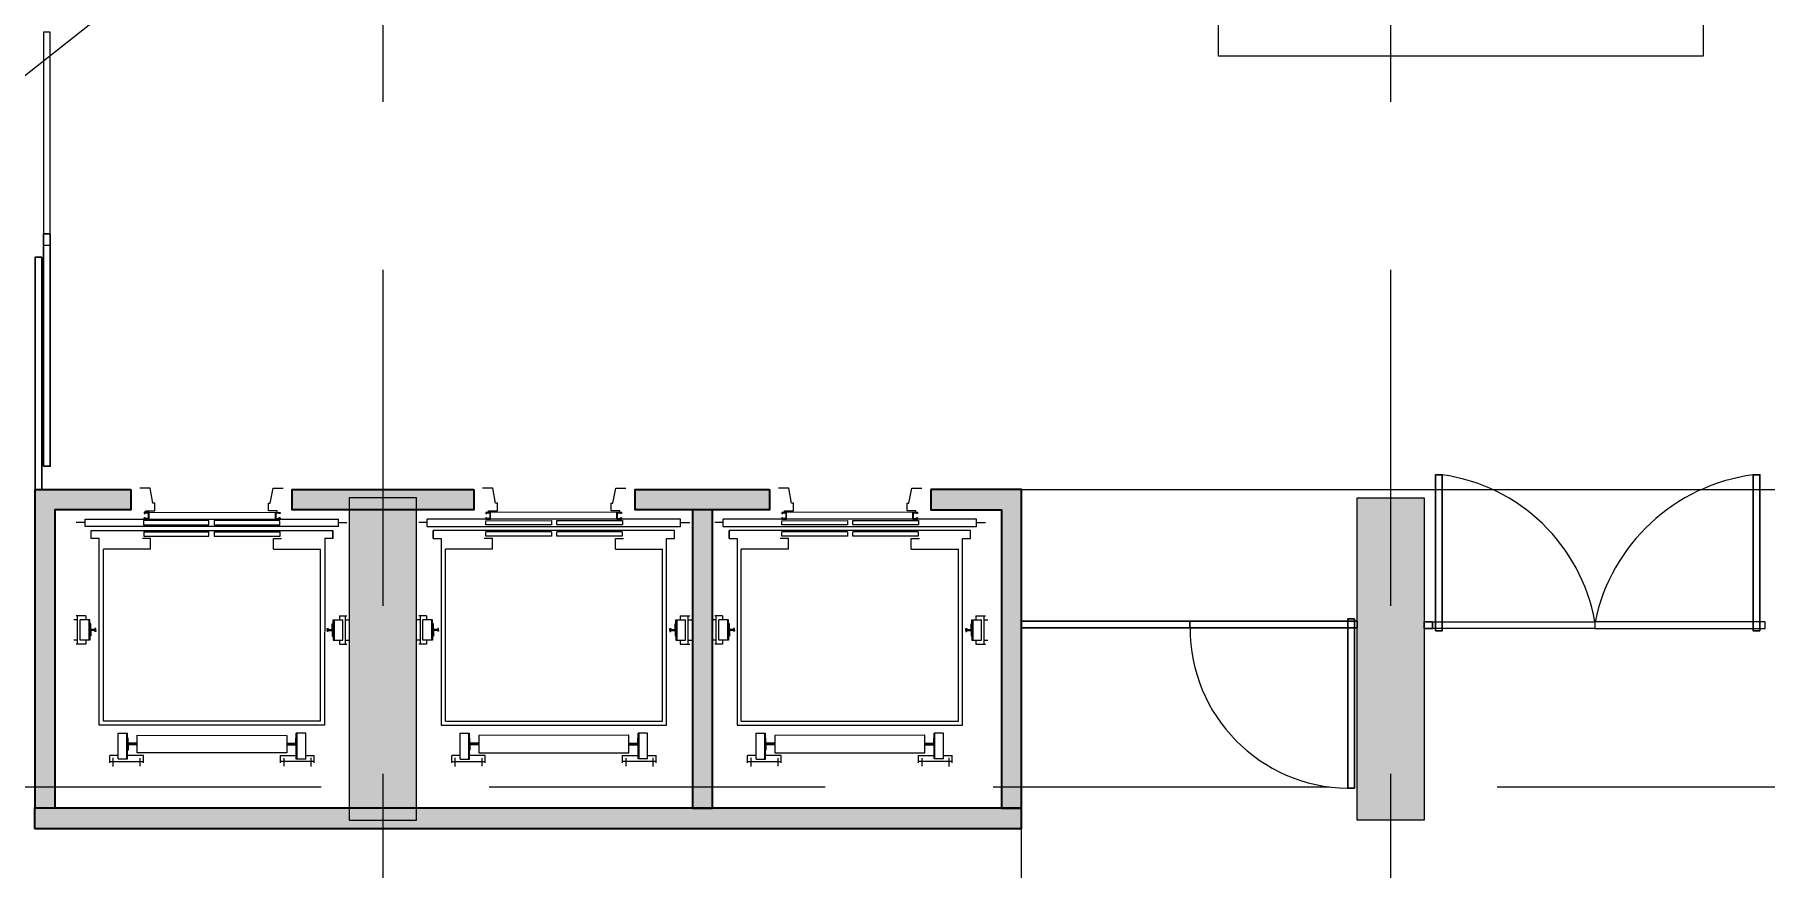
# Model space of a CAD drawing. Header units: millimetres. Extents: x -967 to 876, y -355 to 681.
# Drawn here: x -39.5 to -26.62, y -229.18 to -222.98 of the extents above; entities that cross this region are included whole.
import ezdxf
from ezdxf import colors
from ezdxf.entities.mleader import LeaderData, LeaderLine
from ezdxf.math import Vec2, Vec3

# ---------------------------------------------------------------- set-up
doc = ezdxf.new("R2010")
doc.units = ezdxf.units.MM
doc.linetypes.add('LÍNEAS_OCULTASX2', pattern=[0.75, 0.5, -0.25])
for name, color, linetype in [('0-amob', 8, 'Continuous'), ('1amobla', 253, 'Continuous'), ('AMOBLAMIENTO', 8, 'Continuous'), ('ASCENSOR', 8, 'Continuous'), ('GG_MEZANINE', 8, 'Continuous'), ('GG_PISO 1', 251, 'Continuous'), ('JCA_HATCH 254', 252, 'Continuous'), ('MARCO', 4, 'Continuous')]:
    doc.layers.add(name, color=color, linetype=linetype)
doc.layers.add('Muro', color=9, linetype='Continuous', lineweight=40)
doc.layers.add('Vidrio', color=8, linetype='Continuous', lineweight=30)
doc.styles.get("Standard").update_dxf_attribs({"font": 'arial.ttf'})

# ---------------------------------------------------------------- blocks, each defined once
blk = doc.blocks.new('MARCOE-102')
for p, q in [((0, 0), (0, -2.5)), ((0, 0), (1.75, 0)), ((1.75, 0), (1.75, -0.45)), ((0, -2.5), (1.75, -2.5)), ((0.175, -0.175), (1.575, -0.175)), ((0.175, -0.175), (0.175, -2.325)), ((0.175, -2.325), (1.575, -2.325)), ((1.375, -0.45), (1.375, -0.275)), ((1.375, -0.275), (1.575, -0.275)), ((1.75, -0.45), (1.375, -0.45)), ((1.375, -2.05), (1.375, -2.225)), ((1.75, -2.05), (1.375, -2.05)), ((1.375, -2.225), (1.575, -2.225)), ((1.575, -0.275), (1.575, -0.175)), ((1.575, -2.325), (1.575, -2.225)), ((1.75, -2.5), (1.75, -2.05))]:
    blk.add_line(p, q)
at = {"layer": 'MARCO'}
blk.add_lwpolyline([(0, 0), (0, -2.5), (1.75, -2.5), (1.75, -2.05), (1.375, -2.05), (1.375, -2.225), (1.575, -2.225), (1.575, -2.325), (0.175, -2.325), (0.175, -0.175), (1.575, -0.175), (1.575, -0.275), (1.375, -0.275), (1.375, -0.45), (1.75, -0.45), (1.75, 0), (0, 0)], dxfattribs=at)
blk = doc.blocks.new('ASCENSOR')
at = {"layer": '0-amob'}
for p, q in [((-1.747, -0.512), (-1.859, -0.533)), ((-1.69, -0.498), (-1.747, -0.498)), ((-1.747, -0.498), (-1.747, -0.512)), ((-1.69, -0.564), (-1.69, -0.498)), ((-1.859, -0.533), (-1.859, -0.609)), ((-1.68, -0.564), (-1.69, -0.564))]:
    blk.add_line(p, q, dxfattribs=at)
blk.add_lwpolyline([(-1.68, -0.564), (-1.68, 0.413), (-1.69, 0.413), (-1.69, 0.347), (-1.747, 0.347), (-1.747, 0.361), (-1.859, 0.382), (-1.859, 0.458)], dxfattribs=at)
at = {"layer": 'ASCENSOR'}
for p, q in [((-1.605, 0.869), (-1.605, 0.932)), ((-0.91, 0.876), (-0.91, 0.932)), ((-0.7, 0.921), (-0.91, 0.921)), ((-0.88, 0.922), (-0.88, 0.95)), ((-0.73, 0.902), (-0.88, 0.902)), ((-0.88, 0.83), (-0.88, 0.902)), ((-0.73, 0.922), (-0.73, 0.95)), ((-0.73, 0.836), (-0.73, 0.902)), ((-0.7, 0.876), (-0.7, 0.932)), ((-1.63, -1.015), (-1.63, 0.869)), ((-1.575, 0.869), (-1.63, 0.869)), ((-1.575, 0.869), (-1.575, -1.015)), ((-1.485, 0.826), (-1.545, 0.826)), ((-1.545, 0.826), (-1.485, 0.826)), ((-1.545, -0.971), (-1.545, 0.826)), ((-1.485, 0.826), (-1.485, 0.766)), ((-0.91, 0.876), (-0.88, 0.876)), ((-0.73, 0.836), (-0.88, 0.836)), ((-0.88, 0.836), (-0.73, 0.836)), ((-0.85, 0.83), (-0.88, 0.83)), ((-0.85, 0.83), (-0.88, 0.83)), ((-0.85, 0.83), (-0.805, 0.83)), ((-0.85, 0.83), (-0.805, 0.83)), ((-0.85, 0.83), (-0.805, 0.83)), ((-0.85, 0.83), (-0.805, 0.83)), ((-0.85, 0.823), (-0.85, 0.83)), ((-0.85, 0.823), (-0.85, 0.83)), ((-0.809, 0.823), (-0.85, 0.823)), ((-0.809, 0.823), (-0.85, 0.823)), ((-0.816, 0.785), (-0.816, 0.792)), ((-0.816, 0.792), (-0.802, 0.792)), ((-0.809, 0.785), (-0.816, 0.785)), ((-0.809, 0.785), (-0.809, 0.823)), ((-0.802, 0.785), (-0.809, 0.785)), ((-0.76, 0.83), (-0.805, 0.83)), ((-0.76, 0.83), (-0.805, 0.83)), ((-0.76, 0.83), (-0.805, 0.83)), ((-0.76, 0.83), (-0.805, 0.83)), ((-0.802, 0.823), (-0.76, 0.823)), ((-0.802, 0.823), (-0.76, 0.823)), ((-0.802, 0.785), (-0.802, 0.823)), ((-0.795, 0.792), (-0.802, 0.792)), ((-0.802, 0.785), (-0.795, 0.785)), ((-0.795, 0.785), (-0.795, 0.792)), ((-0.76, 0.823), (-0.76, 0.83)), ((-0.76, 0.823), (-0.76, 0.83)), ((-0.76, 0.83), (-0.73, 0.83)), ((-0.76, 0.83), (-0.73, 0.83)), ((-0.73, 0.876), (-0.7, 0.876)), ((-0.73, 0.83), (-0.73, 0.836)), ((-1.485, 0.766), (-0.096, 0.766)), ((-1.405, 0.385), (-1.405, 0.735)), ((-0.126, 0.735), (-1.405, 0.735)), ((-0.126, 0.735), (-0.126, -0.88)), ((-0.096, 0.766), (-0.096, -0.911)), ((0.184, 0.688), (0.128, 0.688)), ((0.128, 0.625), (0.128, 0.688)), ((0.147, 0.664), (0.21, 0.664)), ((0.173, 0.689), (0.173, 0.438)), ((-0.036, 0.625), (-0.036, 0.555)), ((0.155, 0.625), (-0.036, 0.625)), ((0.155, 0.561), (-0.036, 0.561)), ((0.155, 0.555), (-0.036, 0.555)), ((-0.001, 0.552), (-0.001, 0.555)), ((-0.001, 0.555), (0.041, 0.555)), ((0.038, 0.552), (-0.001, 0.552)), ((0.038, 0.491), (0.038, 0.552)), ((0.041, 0.555), (0.041, 0.491)), ((0.089, 0.555), (0.041, 0.555)), ((0.047, 0.555), (0.047, 0.491)), ((0.05, 0.491), (0.05, 0.552)), ((0.05, 0.552), (0.089, 0.552)), ((0.089, 0.552), (0.089, 0.555)), ((0.089, 0.552), (0.089, 0.555)), ((0.128, 0.438), (0.128, 0.555)), ((0.155, 0.625), (0.155, 0.555)), ((-1.68, 0.434), (-1.671, 0.434)), ((-1.68, 0.434), (-1.671, 0.434)), ((-1.68, 0.399), (-1.68, 0.434)), ((-1.68, 0.399), (-1.68, 0.434)), ((-1.63, 0.399), (-1.68, 0.399)), ((-1.63, 0.399), (-1.68, 0.399)), ((-1.676, 0.43), (-1.674, 0.43)), ((-1.674, 0.43), (-1.676, 0.43)), ((-1.676, 0.402), (-1.676, 0.43)), ((-1.676, 0.43), (-1.676, 0.402)), ((-1.633, 0.402), (-1.676, 0.402)), ((-1.676, 0.402), (-1.633, 0.402)), ((-1.674, 0.426), (-1.674, 0.43)), ((-1.674, 0.426), (-1.674, 0.43)), ((-1.671, 0.426), (-1.674, 0.426)), ((-1.671, 0.426), (-1.674, 0.426)), ((-1.671, 0.434), (-1.671, 0.426)), ((-1.671, 0.434), (-1.671, 0.426)), ((-1.639, 0.434), (-1.639, 0.426)), ((-1.63, 0.434), (-1.639, 0.434)), ((-1.639, 0.434), (-1.63, 0.434)), ((-1.639, 0.426), (-1.639, 0.434)), ((-1.639, 0.426), (-1.635, 0.426)), ((-1.635, 0.426), (-1.639, 0.426)), ((-1.635, 0.43), (-1.633, 0.43)), ((-1.635, 0.426), (-1.635, 0.43)), ((-1.635, 0.43), (-1.635, 0.426)), ((-1.633, 0.43), (-1.635, 0.43)), ((-1.633, 0.402), (-1.633, 0.43)), ((-1.633, 0.402), (-1.633, 0.43)), ((-1.63, 0.399), (-1.63, 0.434)), ((-1.63, 0.434), (-1.63, 0.399)), ((-1.587, 0.433), (-1.618, 0.433)), ((-1.618, 0.433), (-1.618, -0.056)), ((-1.587, -0.056), (-1.587, 0.433)), ((-1.503, 0.434), (-1.534, 0.434)), ((-1.534, -0.056), (-1.534, 0.434)), ((-1.503, -0.056), (-1.503, 0.434)), ((-1.485, 0.385), (-1.485, 0.445)), ((-0.021, 0.485), (0.109, 0.485)), ((-0.021, -0.63), (-0.021, 0.485)), ((0.109, 0.485), (0.109, -0.63)), ((0.184, 0.438), (0.128, 0.438)), ((0.149, 0.463), (0.209, 0.463)), ((-1.405, 0.385), (-1.485, 0.385)), ((-1.618, -0.056), (-1.587, -0.056)), ((-1.587, -0.095), (-1.618, -0.095)), ((-1.618, -0.095), (-1.618, -0.583)), ((-1.587, -0.583), (-1.587, -0.095)), ((-1.534, -0.056), (-1.503, -0.056)), ((-1.503, -0.095), (-1.534, -0.095)), ((-1.534, -0.58), (-1.534, -0.095)), ((-1.503, -0.58), (-1.503, -0.095)), ((-1.618, -0.583), (-1.587, -0.583)), ((-1.534, -0.58), (-1.503, -0.58)), ((-1.405, -0.53), (-1.485, -0.53)), ((-1.485, -0.53), (-1.485, -0.59)), ((-1.405, -0.53), (-1.405, -0.88)), ((0.109, -0.63), (-0.021, -0.63)), ((0.038, -0.636), (0.038, -0.697)), ((0.041, -0.7), (0.041, -0.636)), ((0.047, -0.7), (0.047, -0.636)), ((0.05, -0.636), (0.05, -0.697)), ((0.184, -0.583), (0.128, -0.583)), ((0.128, -0.583), (0.128, -0.7)), ((0.149, -0.609), (0.209, -0.609)), ((0.173, -0.834), (0.173, -0.583)), ((0.155, -0.7), (-0.036, -0.7)), ((-0.036, -0.77), (-0.036, -0.7)), ((0.155, -0.706), (-0.036, -0.706)), ((0.155, -0.77), (-0.036, -0.77)), ((-0.001, -0.697), (-0.001, -0.7)), ((0.038, -0.697), (-0.001, -0.697)), ((-0.001, -0.7), (0.041, -0.7)), ((0.089, -0.7), (0.047, -0.7)), ((0.05, -0.697), (0.089, -0.697)), ((0.089, -0.697), (0.089, -0.7)), ((0.128, -0.77), (0.128, -0.833)), ((0.155, -0.77), (0.155, -0.7)), ((-0.126, -0.88), (-1.405, -0.88)), ((0.184, -0.833), (0.128, -0.833)), ((0.147, -0.809), (0.21, -0.809)), ((-1.575, -1.015), (-1.63, -1.015)), ((-1.605, -1.015), (-1.605, -1.083)), ((-1.485, -0.971), (-1.545, -0.971)), ((-0.096, -0.911), (-1.485, -0.911)), ((-1.485, -0.911), (-1.485, -0.971)), ((-0.91, -1.011), (-0.88, -1.011)), ((-0.91, -1.011), (-0.91, -1.083)), ((-0.85, -0.981), (-0.88, -0.981)), ((-0.85, -0.981), (-0.88, -0.981)), ((-0.88, -0.981), (-0.88, -1.052)), ((-0.73, -0.987), (-0.88, -0.987)), ((-0.88, -0.987), (-0.73, -0.987)), ((-0.808, -0.974), (-0.85, -0.974)), ((-0.808, -0.974), (-0.85, -0.974)), ((-0.85, -0.974), (-0.85, -0.981)), ((-0.85, -0.974), (-0.85, -0.981)), ((-0.85, -0.981), (-0.805, -0.981)), ((-0.85, -0.981), (-0.805, -0.981)), ((-0.85, -0.981), (-0.805, -0.981)), ((-0.85, -0.981), (-0.805, -0.981)), ((-0.808, -0.936), (-0.815, -0.936)), ((-0.815, -0.936), (-0.815, -0.943)), ((-0.815, -0.943), (-0.801, -0.943)), ((-0.808, -0.936), (-0.808, -0.974)), ((-0.801, -0.936), (-0.808, -0.936)), ((-0.76, -0.981), (-0.805, -0.981)), ((-0.76, -0.981), (-0.805, -0.981)), ((-0.76, -0.981), (-0.805, -0.981)), ((-0.76, -0.981), (-0.805, -0.981)), ((-0.801, -0.936), (-0.801, -0.974)), ((-0.801, -0.936), (-0.794, -0.936)), ((-0.794, -0.943), (-0.801, -0.943)), ((-0.801, -0.974), (-0.76, -0.974)), ((-0.801, -0.974), (-0.76, -0.974)), ((-0.794, -0.936), (-0.794, -0.943)), ((-0.76, -0.974), (-0.76, -0.981)), ((-0.76, -0.974), (-0.76, -0.981)), ((-0.76, -0.981), (-0.73, -0.981)), ((-0.76, -0.981), (-0.73, -0.981)), ((-0.73, -0.981), (-0.73, -0.987)), ((-0.73, -0.987), (-0.73, -1.052)), ((-0.73, -1.011), (-0.7, -1.011)), ((-0.7, -1.011), (-0.7, -1.083)), ((-0.7, -1.072), (-0.91, -1.072)), ((-0.73, -1.052), (-0.88, -1.052)), ((-0.88, -1.073), (-0.88, -1.1)), ((-0.73, -1.073), (-0.73, -1.1))]:
    blk.add_line(p, q, dxfattribs=at)
for centre, radius, start, end in [((0.044, 0.491), 0.006, 180, 270), ((0.044, 0.491), 0.003, 180, 270), ((0.044, 0.491), 0.006, 270, 0), ((0.044, 0.491), 0.003, 270, 0), ((0.044, -0.636), 0.006, 90, 180), ((0.044, -0.636), 0.003, 90, 180), ((0.044, -0.636), 0.006, 0, 90), ((0.044, -0.636), 0.003, 0, 90)]:
    blk.add_arc(centre, radius, start, end, dxfattribs=at)
for points in [[(-0.795, 0.792), (-0.795, 0.785), (-0.816, 0.785), (-0.816, 0.792)], [(-0.816, 0.785), (-0.816, 0.792), (-0.795, 0.785), (-0.816, 0.785)], [(-0.795, 0.785), (-0.816, 0.785), (-0.795, 0.792), (-0.816, 0.792)], [(-0.794, -0.943), (-0.794, -0.936), (-0.815, -0.936), (-0.815, -0.943)], [(-0.815, -0.936), (-0.815, -0.943), (-0.794, -0.936), (-0.815, -0.936)], [(-0.794, -0.936), (-0.815, -0.936), (-0.794, -0.943), (-0.815, -0.943)]]:
    blk.add_solid(points, dxfattribs=at)
at = {"layer": 'ASCENSOR', "xscale": 0.01999999999998181, "yscale": 0.01999999999998181, "zscale": 0.01999999999998181, "rotation": 270}
blk.add_blockref('MARCOE-102', (-1.63, -0.541), dxfattribs=at)
blk = doc.blocks.new('estructura etapa 3')
at = {"layer": 'GG_PISO 1'}
h = blk.add_hatch(color=256, dxfattribs=at)
h.paths.add_polyline_path([(-91.651, -6658.124), (-91.651, -6657.624), (-92.35, -6657.624), (-92.35, -6658.124)])
h.paths.add_polyline_path([(-49.354, -6658.124), (-49.354, -6657.624), (-50.055, -6657.624), (-50.055, -6658.124)])
h.paths.add_polyline_path([(-56.053, -6658.124), (-56.053, -6657.624), (-56.753, -6657.624), (-56.753, -6658.124)])
h.paths.add_polyline_path([(-76.45, -6659.124), (-76.95, -6659.124), (-76.95, -6657.624), (-76.45, -6657.624)])
h.paths.add_polyline_path([(-83.95, -6659.124), (-84.45, -6659.124), (-84.45, -6657.624), (-83.95, -6657.624)])
h.paths.add_polyline_path([(-60.452, -6659.124), (-60.952, -6659.124), (-60.952, -6657.624), (-60.452, -6657.624)])
h.paths.add_polyline_path([(-67.95, -6659.124), (-68.45, -6659.124), (-68.45, -6657.624), (-67.95, -6657.624)])
h.paths.add_polyline_path([(-91.85, -6668.199), (-91.851, -6667.599), (-92.35, -6667.599), (-92.349, -6668.199)])
h.paths.add_polyline_path([(-49.354, -6668.199), (-49.354, -6667.599), (-49.854, -6667.599), (-49.854, -6668.199)])
h.paths.add_polyline_path([(-56.154, -6668.149), (-56.154, -6667.649), (-56.854, -6667.649), (-56.854, -6668.149)])
h.paths.add_polyline_path([(-59.952, -6667.649), (-59.952, -6668.149), (-61.452, -6668.149), (-61.452, -6667.649)])
h.paths.add_polyline_path([(-75.95, -6667.649), (-75.95, -6668.149), (-77.45, -6668.149), (-77.45, -6667.649)])
h.paths.add_polyline_path([(-68.95, -6667.649), (-68.95, -6668.149), (-67.45, -6668.149), (-67.45, -6667.649)])
h.paths.add_polyline_path([(-84.95, -6667.649), (-84.95, -6668.149), (-83.45, -6668.149), (-83.45, -6667.649)])
h.paths.add_polyline_path([(-91.85, -6676.199), (-91.85, -6675.599), (-92.349, -6675.599), (-92.349, -6676.199)])
h.paths.add_polyline_path([(-49.354, -6676.199), (-49.354, -6675.599), (-49.854, -6675.599), (-49.854, -6676.199)])
h.paths.add_polyline_path([(-56.154, -6676.149), (-56.154, -6675.649), (-56.754, -6675.649), (-56.754, -6676.149)])
h.paths.add_polyline_path([(-59.952, -6675.649), (-59.952, -6676.149), (-61.452, -6676.149), (-61.452, -6675.649)])
h.paths.add_polyline_path([(-75.95, -6675.649), (-75.95, -6676.149), (-77.45, -6676.149), (-77.45, -6675.649)])
h.paths.add_polyline_path([(-68.95, -6675.649), (-68.95, -6676.149), (-67.45, -6676.149), (-67.45, -6675.649)])
h.paths.add_polyline_path([(-84.95, -6675.649), (-84.95, -6676.149), (-83.45, -6676.149), (-83.45, -6675.649)])
h.paths.add_polyline_path([(-91.847, -6686.299), (-91.851, -6685.699), (-92.35, -6685.699), (-92.346, -6686.299)])
h.paths.add_polyline_path([(-49.354, -6686.299), (-49.354, -6685.699), (-49.854, -6685.699), (-49.854, -6686.299)])
h.paths.add_polyline_path([(-56.154, -6686.249), (-56.154, -6685.749), (-56.754, -6685.749), (-56.754, -6686.249)])
h.paths.add_polyline_path([(-59.952, -6685.749), (-59.952, -6686.249), (-61.452, -6686.249), (-61.452, -6685.749)])
h.paths.add_polyline_path([(-75.95, -6685.749), (-75.95, -6686.249), (-77.45, -6686.249), (-77.45, -6685.749)])
h.paths.add_polyline_path([(-68.95, -6685.749), (-68.95, -6686.249), (-67.45, -6686.249), (-67.45, -6685.749)])
h.paths.add_polyline_path([(-84.95, -6685.749), (-84.95, -6686.249), (-83.45, -6686.249), (-83.45, -6685.749)])
h.paths.add_polyline_path([(-49.353, -6694.294), (-49.354, -6693.699), (-49.855, -6693.699), (-49.854, -6694.294)])
h.paths.add_polyline_path([(-56.054, -6694.249), (-56.054, -6693.749), (-56.753, -6693.749), (-56.753, -6694.249)])
h.paths.add_polyline_path([(-91.651, -6694.249), (-91.651, -6693.749), (-92.35, -6693.749), (-92.35, -6694.249)])
h.paths.add_polyline_path([(-59.952, -6693.749), (-59.952, -6694.249), (-61.452, -6694.249), (-61.452, -6693.749)])
h.paths.add_polyline_path([(-75.95, -6693.749), (-75.95, -6694.249), (-77.45, -6694.249), (-77.45, -6693.749)])
h.paths.add_polyline_path([(-68.95, -6693.749), (-68.95, -6694.249), (-67.45, -6694.249), (-67.45, -6693.749)])
h.paths.add_polyline_path([(-84.95, -6693.749), (-84.95, -6694.249), (-83.45, -6694.249), (-83.45, -6693.749)])
h.paths.add_polyline_path([(-49.358, -6703.974), (-49.353, -6703.374), (-49.854, -6703.374), (-49.859, -6703.974)])
h.paths.add_polyline_path([(-56.054, -6703.924), (-56.054, -6703.424), (-56.753, -6703.424), (-56.753, -6703.924)])
h.paths.add_polyline_path([(-67.95, -6704.924), (-67.95, -6703.424), (-68.45, -6703.424), (-68.45, -6704.924)])
h.paths.add_polyline_path([(-91.651, -6703.924), (-91.651, -6703.424), (-92.35, -6703.424), (-92.35, -6703.924)])
h.paths.add_polyline_path([(-61.847, -6703.424), (-60.347, -6703.424), (-60.347, -6703.924), (-61.847, -6703.924)])
h.paths.add_polyline_path([(-83.95, -6704.924), (-83.95, -6703.424), (-84.45, -6703.424), (-84.45, -6704.924)])
h.paths.add_polyline_path([(-76.45, -6704.924), (-76.45, -6703.424), (-76.95, -6703.424), (-76.95, -6704.924)])
h.paths.add_polyline_path([(-49.354, -6711.949), (-49.354, -6711.449), (-50.054, -6711.449), (-50.054, -6711.949)])
h.paths.add_polyline_path([(-55.954, -6711.949), (-55.954, -6711.449), (-56.654, -6711.449), (-56.654, -6711.949)])
h.paths.add_polyline_path([(-91.65, -6711.949), (-91.65, -6711.449), (-92.35, -6711.449), (-92.35, -6711.949)])
h.paths.add_polyline_path([(-60.952, -6711.949), (-60.952, -6709.549), (-60.452, -6709.549), (-60.452, -6711.949)])
h.paths.add_polyline_path([(-68.45, -6709.549), (-68.45, -6711.949), (-67.95, -6711.949), (-67.95, -6709.549)])
h.paths.add_polyline_path([(-76.95, -6709.549), (-76.95, -6711.949), (-76.45, -6711.949), (-76.45, -6709.549)])
h.paths.add_polyline_path([(-83.95, -6709.549), (-83.95, -6711.949), (-84.45, -6711.949), (-84.45, -6709.549)])
at = {"layer": 'GG_PISO 1', "color": 253, "linetype": 'LÍNEAS_OCULTASX2', "ltscale": 5}
for p, q in [((-68.2, -6655.354), (-68.2, -6714.914)), ((-60.702, -6655.354), (-60.702, -6714.914)), ((-60.702, -6655.354), (-60.702, -6714.914)), ((-93.66, -6711.699), (-46.502, -6711.699))]:
    blk.add_line(p, q, dxfattribs=at)
at = {"layer": 'GG_PISO 1', "color": 0}
for points in [[(-68.45, -6709.549), (-68.45, -6711.949), (-67.95, -6711.949), (-67.95, -6709.549)], [(-60.952, -6711.949), (-60.952, -6709.549), (-60.452, -6709.549), (-60.452, -6711.949)]]:
    blk.add_lwpolyline(points, close=True, dxfattribs=at)
blk = doc.blocks.new('A$C2bc9fe95')
at = {"layer": 'JCA_HATCH 254'}
h = blk.add_hatch(color=256, dxfattribs=at)
h.paths.add_polyline_path([(33.272, 6.66), (33.272, 6.51), (32.273, 6.51), (32.273, 6.66)])
h.paths.add_polyline_path([(32.698, 4.29), (32.848, 4.29), (32.848, 6.51), (32.698, 6.51), (32.698, 6.478)])
h.paths.add_polyline_path([(27.804, 4.14), (35.147, 4.14), (35.147, 4.29), (27.804, 4.29)])
h.paths.add_polyline_path([(34.472, 6.66), (34.472, 6.51), (34.997, 6.51), (34.997, 4.29), (35.147, 4.29), (35.147, 6.66)])
h.paths.add_polyline_path([(31.073, 6.66), (31.073, 6.51), (29.721, 6.51), (29.721, 6.66)])
h.paths.add_polyline_path([(28.521, 6.66), (28.521, 6.51), (27.954, 6.51), (27.954, 4.29), (27.807, 4.29), (27.807, 6.66)])
at = {"layer": '1amobla', "color": 7, "linetype": 'Continuous', "ltscale": 0.3, "true_color": 0xffffff}
blk.add_line((35.147, 5.682), (35.147, 6.66), dxfattribs=at)
at = {"layer": 'AMOBLAMIENTO'}
for points in [[(40.218, 9.884), (36.612, 9.884), (36.612, 10.345), (39.757, 10.345), (39.757, 12.225), (40.218, 12.225)], [(39.413, 5.677), (39.413, 5.627), (38.208, 5.627), (38.208, 5.677)], [(39.413, 5.677), (39.413, 5.627), (40.679, 5.627), (40.679, 5.677)]]:
    blk.add_lwpolyline(points, close=True, dxfattribs=at)
at = {"layer": 'AMOBLAMIENTO', "ltscale": 3, "elevation": 2415.091}
blk.add_lwpolyline([(27.87, 8.479), (27.92, 8.479), (27.92, 10.062), (27.87, 10.062)], close=True, dxfattribs=at)
at = {"layer": 'AMOBLAMIENTO'}
for centre, radius, start, end in [((38.091, 5.441), 1.342, 10.1161, 82.0378), ((40.773, 5.394), 1.388, 97.5755, 168.2567), ((37.59, 5.627), 1.189, 179.7888, 269.2342)]:
    blk.add_arc(centre, radius, start, end, dxfattribs=at)
at = {"layer": 'GG_MEZANINE'}
blk.add_lwpolyline([(35.147, 6.66), (41.891, 6.66), (41.891, 1.586), (35.147, 1.586)], close=True, dxfattribs=at)
at = {"layer": 'Muro'}
for points in [[(28.521, 6.66), (28.521, 6.51), (27.954, 6.51), (27.954, 4.29), (27.807, 4.29), (27.807, 6.66)], [(31.073, 6.66), (31.073, 6.51), (29.721, 6.51), (29.721, 6.66)], [(33.272, 6.66), (33.272, 6.51), (32.273, 6.51), (32.273, 6.66)], [(34.472, 6.66), (34.472, 6.51), (34.997, 6.51), (34.997, 4.29), (35.147, 4.29), (35.147, 6.66)], [(32.698, 4.29), (32.848, 4.29), (32.848, 4.29), (32.848, 6.51), (32.698, 6.51), (32.698, 6.478), (32.698, 6.478), (32.698, 6.478), (32.698, 4.29), (32.698, 4.29)], [(27.804, 4.14), (35.147, 4.14), (35.147, 4.29), (27.804, 4.29)]]:
    blk.add_lwpolyline(points, close=True, dxfattribs=at)
at = {"layer": 'Vidrio'}
for points in [[(27.87, 6.834), (27.92, 6.834), (27.92, 8.562), (27.87, 8.562)], [(27.807, 6.66), (27.857, 6.66), (27.857, 8.388), (27.807, 8.388)], [(38.227, 5.61), (38.277, 5.61), (38.277, 6.77), (38.227, 6.77)], [(40.64, 5.61), (40.59, 5.61), (40.59, 6.77), (40.64, 6.77)], [(36.398, 5.632), (36.398, 5.682), (35.147, 5.682), (35.147, 5.632)], [(36.4, 5.632), (36.4, 5.682), (37.643, 5.682), (37.643, 5.632)], [(37.624, 5.698), (37.574, 5.698), (37.574, 4.439), (37.624, 4.439)], [(38.143, 5.677), (38.143, 5.627), (38.204, 5.627), (38.204, 5.677)]]:
    blk.add_lwpolyline(points, close=True, dxfattribs=at)
at = {"layer": 'AMOBLAMIENTO', "rotation": 269.9943251266501}
blk.add_blockref('ASCENSOR', (29.196, 4.811), dxfattribs=at)
at = {"layer": 'AMOBLAMIENTO', "xscale": -1, "rotation": 90.00567487334787}
for p in [(31.595, 4.811), (33.797, 4.811)]:
    blk.add_blockref('ASCENSOR', p, dxfattribs=at)
at = {"layer": 'Muro'}
blk.add_blockref('estructura etapa 3', (98.595, 6716.149), dxfattribs=at)

msp = doc.modelspace()

# ---------------------------------------------------------------- leaders
at = {"color": 7, "lineweight": 0}
ml = msp.add_multileader_mtext('Standard', dxfattribs=at)
ml.set_content('\\A1;VA A SUBESTACIÓN TABLERO T2\\PCON CABLE\\P2 No 12(F) + 1No 12(N) + 1No 12(T)', color=7)
ml.set_leader_properties()
ml.build(insert=Vec2(0, 0))
ml.multileader.update_dxf_attribs({"dogleg_length": 0.1, "arrow_head_size": 0.1})
ctx = ml.context
ctx.base_point, ctx.char_height, ctx.arrow_head_size, ctx.landing_gap_size, ctx.plane_origin = Vec3(-42.411, -223.509, 2415.091), 0.1, 0.1, 0.1, Vec3(-38.766, -216.048, 2415.091)
ctx.text_align_type = 2
notes = []
notes.append((ctx, [(1, (1, 1, 0), (-39.861, -223.509, 2415.091), (-1, 0), 0.1, [(0, [(-37.437, -221.596, 2415.091)], 0, [])])]))
ctx.mtext.insert, ctx.mtext.width, ctx.mtext.alignment, ctx.mtext.flow_direction = Vec3(-40.061, -223.444, 2415.091), 2.2553, 3, 5
ctx.mtext.has_bg_fill, ctx.mtext.bg_color, ctx.mtext.bg_scale_factor, ctx.mtext.bg_transparency, ctx.mtext.use_window_bg_color = 1, -1027028792, 1.5, 0, 1
for ctx, leaders in notes:
    for number, flags, end, landing, length, lines in leaders:
        leader = LeaderData()
        leader.index, (leader.has_last_leader_line, leader.has_dogleg_vector, leader.attachment_direction) = number, flags
        leader.last_leader_point, leader.dogleg_vector, leader.dogleg_length = Vec3(end), Vec3(landing), length
        for number, points, colour, breaks in lines:
            line = LeaderLine()
            line.index, line.vertices, line.color, line.breaks = number, Vec3.list(points), colors.encode_raw_color(colour), breaks
            leader.lines.append(line)
        ctx.leaders.append(leader)

# ---------------------------------------------------------------- next in the draw order: block references
msp.add_blockref('A$C2bc9fe95', (-67.306, -233.022))

doc.saveas('drawing.dxf')
